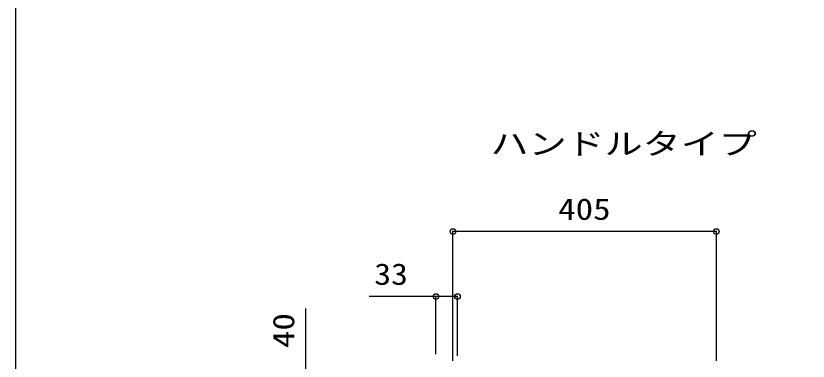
# Model space of a CAD drawing. Units: millimetres, scale not verified. Extents: x -1980 to 1980, y -3200 to 3205.
# Drawn here: x -1980 to -762, y -1508 to -977 of the extents above; entities that cross this region are included whole.
import ezdxf
from ezdxf.enums import TextEntityAlignment as Align

# ---------------------------------------------------------------- set-up
doc = ezdxf.new("R2010")
doc.units = ezdxf.units.MM
doc.header["$LTSCALE"] = 15
for name, color, linetype in [('0-0_YKK_ZWAK', 7, 'Continuous'), ('0-1_USER1', 3, 'Continuous'), ('0-6_YKK_D', 6, 'Continuous')]:
    doc.layers.add(name, color=color, linetype=linetype)
doc.styles.add('ＭＳ ゴシック', font='')
doc.styles.get('ＭＳ ゴシック').set_extended_font_data('MS Gothic')

msp = doc.modelspace()

# ---------------------------------------------------------------- linework, layer by layer
at = {"layer": '0-0_YKK_ZWAK'}
msp.add_lwpolyline([(1980, -3200), (-1980, -3200), (-1980, 3040)], dxfattribs=at)
at = {"layer": '0-6_YKK_D'}
for p, q in [((-1307.86, -1507.59), (-1307.86, -1307.59)), ((-902.86, -1308.59), (-1307.86, -1308.59)), ((-902.86, -1507.59), (-902.86, -1307.59)), ((-1334, -1497.44), (-1334, -1407.59)), ((-1300.86, -1500.04), (-1300.86, -1407.59))]:
    msp.add_line(p, q, dxfattribs=at)
for points in [[(-1300.86, -1408.59), (-1334, -1408.59), (-1436.8, -1408.59)], [(-1534, -1569.99), (-1534, -1529.99), (-1534, -1427.19)]]:
    msp.add_lwpolyline(points, dxfattribs=at)
for centre in [(-1307.86, -1308.59), (-902.86, -1308.59), (-1334, -1408.59), (-1300.86, -1408.59)]:
    msp.add_circle(centre, 4.25, dxfattribs=at)

# ---------------------------------------------------------------- texts
at = {"layer": '0-1_USER1', "style": 'ＭＳ ゴシック', "width": 1.3}
msp.add_text('ハンドルタイプ', height=32.99, dxfattribs=at).set_placement((-1250.1, -1200.03), align=Align.BOTTOM_LEFT)
at = {"layer": '0-6_YKK_D', "style": 'ＭＳ ゴシック'}
for s, width, p in [('405', 1.2, (-1146.16, -1300.59)), ('33', 1.15, (-1428.8, -1400.59))]:
    msp.add_text(s, height=32.99, dxfattribs=dict(at, width=width)).set_placement(p, align=Align.BOTTOM_LEFT)
at = {"layer": '0-6_YKK_D', "style": 'ＭＳ ゴシック', "width": 1.2}
msp.add_text('40', height=32.99, rotation=90, dxfattribs=at).set_placement((-1542, -1487.99), align=Align.BOTTOM_LEFT)

doc.saveas('drawing.dxf')
